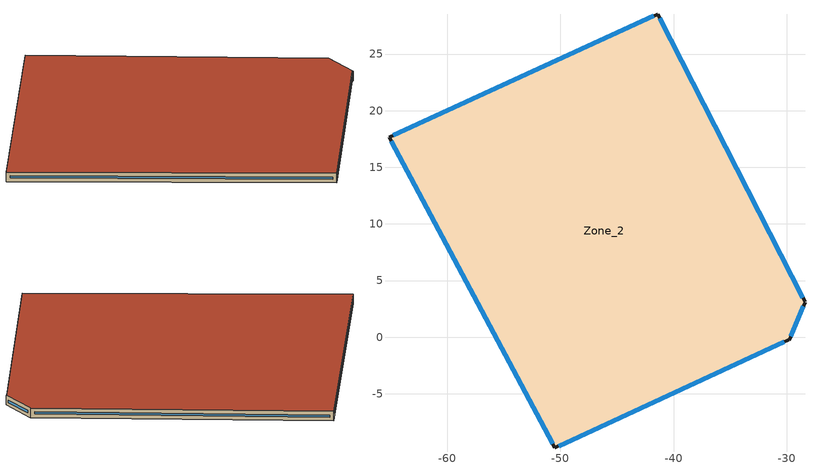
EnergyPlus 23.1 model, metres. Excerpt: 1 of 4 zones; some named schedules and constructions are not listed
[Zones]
Zone_2
 floor outside (90.1-2019 Nonresidential CZ 0 Exterior Floor (Mass)): -28.39,3.14 -28.39,3.09 -29.79,-0.26 -29.84,-0.23 -50.49,-9.79 -65.13,17.65 -41.39,28.54 z6
 wall outside (Slab_Mass): -28.39,3.14 -41.39,28.54 -65.13,17.65 -50.49,-9.79 -29.84,-0.23 / -29.79,-0.26 -28.39,3.09 z6:7
 window (90.1-2019 Nonresidential CZ 0 Glazing (Operable)): -28.57,3.49 -41.2,28.18 / -41.75,28.37 -64.77,17.82 / -64.95,17.3 -50.68,-9.44 / -50.13,-9.62 -30.2,-0.39 z6.4:6.6; -29.65,0.09 -28.54,2.74 z6.37:6.63
 roof outside (300mmInsulation 200mmConcrete): -28.39,3.14 -41.39,28.54 -65.13,17.65 -50.49,-9.79 -29.84,-0.23 -29.79,-0.26 -28.39,3.09 z7
[Schedule:Day:Hourly]
8a73cb96-c104-43c5-a1a2-e458009fcfad: Fraction, 1, 1, 0, 0, 0, 1, 1, 0, 1, 1, 0, 0, 0, 0, 0, 0, 0, 0, 0, 0, 1, 1, 1, 1
d7138475-210f-43af-8dd4-9e04d5911804: Fraction, 1, 1, 1, 1, 1, 1, 1, 0, 1, 1, 0, 0, 0, 0, 0, 0, 1, 0, 0, 0, 0, 0, 1, 1
a01d4db6-b71a-483f-94c1-92db8d6e7e98: Fraction, 1, 1, 1, 1, 1, 1, 1, 1, 1, 0, 1, 0, 0, 0, 1, 1, 1, 1, 1, 1, 1, 1, 0, 0
629c876d-06d8-400a-a76b-1412f198e281: Fraction, 0, 0, 0, 0, 0, 0, 0, 0, 0, 1, 0, 1, 1, 0, 1, 1, 1, 1, 1, 0, 1, 1, 1, 0
1dd403a0-c87f-40d1-9699-d0abc5160e1a: Fraction, 0, 0, 0, 0, 0, 0, 0, 0, 1, 1, 1, 0, 0, 0, 1, 1, 0, 0, 1, 1, 1, 1, 1, 0
5b83ad7e-5ec0-4fe7-b3c6-10f38a35e73b: Fraction, 1, 1, 1, 1, 1, 1, 1, 1, 1, 1, 0, 1, 0, 0, 0, 1, 1, 1, 1, 1, 1, 1, 1, 1
effe21c2-5355-4447-b377-6e78b0e2f77e: Fraction, 1, 0, 0, 0, 0, 0, 0, 0, 0, 1, 0, 0, 0, 0, 0, 1, 1, 1, 1, 0, 1, 0, 0, 0
b22ca4f4-a1a4-4950-9b5b-b6a035f07967: Fraction, 1, 1, 1, 1, 0, 0, 0, 0, 0, 0, 0, 1, 1, 1, 1, 1, 1, 1, 0, 1, 1, 1, 1, 1
3858d9a0-03f6-436f-b5cb-b98d9a51f2e8: Fraction, 1, 0, 1, 1, 0, 1, 1, 0, 1, 1, 0, 0, 0, 1, 1, 0, 1, 1, 1, 1, 1, 1, 1, 1
e1056f30-91aa-4e3c-99cc-b785006790fe: Fraction, 1, 1, 1, 1, 0, 0, 0, 0, 1, 1, 0, 0, 1, 1, 1, 1, 1, 1, 1, 1, 1, 1, 1, 1
2ad2ed42-4807-4a7f-a352-f1ba84c4a3b5: Fraction, 1, 1, 1, 1, 1, 0, 1, 1, 1, 0, 1, 0, 0, 0, 0, 0, 1, 1, 1, 1, 1, 1, 1, 0
69ce7ae0-5c02-4db5-ae4e-34bc09dbb1e3: Fraction, 0, 0, 0, 0, 0, 0, 0, 0, 1, 0, 0, 0, 0, 0, 0, 0, 1, 1, 1, 1, 1, 1, 1, 1
d09c0587-0c88-4fad-92d5-e3793a5fb68e: Fraction, 1, 1, 1, 1, 1, 1, 1, 1, 1, 0, 0, 0, 0, 0, 0, 1, 1, 1, 1, 1, 1, 1, 1, 1
29a753cc-b61b-470b-9186-7965575bdb27: Fraction, 1, 0, 1, 1, 0, 0, 0, 0, 1, 0, 0, 0, 0, 0, 0, 0, 0, 0, 1, 1, 1, 1, 1, 1
038d6500-814f-4635-8bc6-1469068f7702: Fraction, 1, 1, 0, 0, 0, 0, 0, 0, 1, 1, 1, 1, 1, 0, 1, 0, 0, 1, 1, 1, 1, 1, 1, 1
cc1ae8a5-1ff4-4a38-abc6-ee021185acd6: Fraction, 1, 1, 0, 0, 0, 0, 0, 0, 0, 0, 1, 1, 1, 1, 1, 1, 1, 1, 1, 1, 0, 1, 1, 1
f154c38b-6c91-44e8-87ba-1c3490155caf: Fraction, 0, 0, 0, 0, 0, 1, 1, 1, 1, 1, 1, 0, 0, 0, 0, 0, 0, 1, 1, 1, 1, 1, 1, 1
b0ec72b7-ddc8-449d-9605-8c4b2d0ed389: Fraction, 1, 0, 0, 0, 0, 0, 0, 1, 1, 1, 1, 1, 1, 1, 1, 1, 0, 0, 0, 0, 0, 0, 0, 0
e1c16c06-ea70-4453-9cb8-f7e240ad073a: Fraction, 1, 0, 1, 1, 0, 1, 1, 1, 1, 1, 1, 1, 0, 1, 1, 1, 1, 1, 1, 1, 1, 1, 1, 1
1157d62d-ef46-4c61-a5f5-c036fbc25783: Fraction, 1, 0, 0, 0, 0, 0, 0, 0, 0, 0, 1, 1, 1, 1, 1, 0, 0, 1, 1, 1, 1, 1, 1, 1
4c2f00eb-7bb0-4033-8761-945ab04797dd: Fraction, 0, 0, 0, 1, 0, 0, 0, 0, 1, 1, 0, 0, 0, 0, 0, 0, 0, 0, 1, 1, 1, 1, 1, 1
b892c0e5-4bca-4b11-b21e-aa417bb72506: Fraction, 1, 0, 1, 1, 1, 1, 1, 1, 1, 1, 0, 1, 1, 1, 0, 0, 0, 0, 0, 1, 1, 1, 1, 0
456fe283-0124-4ef2-afb8-3d0c076f78c5: Fraction, 0, 0, 0, 0, 0, 1, 0, 0, 0, 1, 1, 1, 1, 0, 0, 1, 1, 1, 1, 1, 1, 1, 1, 0
d4788c59-ea42-4810-ae83-f7cd95bd6536: Fraction, 0, 0, 0, 0, 0, 0, 1, 1, 1, 1, 1, 0, 0, 0, 0, 0, 0, 1, 1, 1, 1, 1, 1, 1
ad524eb8-b518-4079-be9b-2e99b6f66a6c: Fraction, 1, 0, 0, 0, 0, 0, 0, 1, 1, 1, 1, 0, 0, 0, 0, 1, 1, 1, 1, 1, 1, 1, 1, 1
131ee72d-a4d2-47ee-a3ec-977afa6b61ca: Fraction, 1, 1, 0, 0, 0, 0, 0, 1, 1, 1, 0, 0, 0, 0, 1, 1, 1, 1, 1, 1, 1, 1, 1, 1
db5b8011-60be-41df-bf31-af554de41b79: Fraction, 0, 0, 0, 0, 0, 0, 0, 1, 1, 0, 0, 0, 1, 1, 1, 1, 1, 1, 1, 1, 1, 1, 1, 1
914fd51d-d336-4507-bfc4-05a1d510f904: Fraction, 0, 0, 0, 0, 0, 0, 0, 0, 1, 0, 0, 1, 1, 1, 0, 0, 1, 1, 1, 1, 1, 1, 1, 1
20694168-c848-46bc-b18f-d99b0245292c: Fraction, 1, 1, 1, 0, 0, 0, 1, 1, 1, 0, 0, 0, 0, 0, 0, 0, 0, 0, 1, 1, 1, 1, 1, 1
3164a7d1-9dee-45ae-9c62-fa1aa872e76b: Fraction, 1, 1, 1, 1, 1, 1, 1, 0, 0, 0, 0, 1, 1, 1, 1, 1, 1, 1, 1, 1, 1, 1, 1, 0
11d36164-32f3-468c-a03a-b066bcd55c93: Fraction, 0, 0, 0, 0, 0, 0, 0, 0, 1, 1, 1, 0, 0, 0, 0, 1, 1, 1, 0, 0, 0, 0, 0, 0
781ca952-8fc4-4fe7-a676-224ee330a76f: Fraction, 0, 0, 0, 0, 0, 0, 0, 0, 0, 0, 0, 0, 0, 0, 0, 1, 1, 1, 1, 0, 0, 0, 1, 0
29cee232-77b9-45a6-a797-4d83b3241d0b: Fraction, 0, 0, 0, 0, 0, 0, 0, 0, 1, 1, 0, 0, 1, 0, 1, 1, 1, 1, 1, 1, 1, 1, 1, 0
f65736d9-18a9-44aa-ae09-a6bd0f50e2f1: Fraction, 0, 0, 0, 0, 0, 0, 0, 1, 1, 1, 0, 1, 1, 1, 1, 1, 1, 1, 1, 0, 0, 0, 0, 0
4a0d59f7-54dc-4879-b8ca-4aa9a232d943: Fraction, 0, 0, 0, 0, 0, 1, 1, 1, 1, 1, 0, 0, 0, 0, 0, 0, 0, 1, 1, 1, 1, 1, 1, 1
ff21f3e1-ad11-422e-beb7-62635bf72878: Fraction, 0, 0, 0, 0, 0, 0, 0, 0, 0, 0, 1, 1, 1, 1, 1, 1, 0, 1, 1, 1, 1, 1, 1, 1
7e6da416-2f68-4eb6-82ef-a13fb2ace2be: Fraction, 0, 0, 0, 0, 0, 0, 0, 0, 0, 0, 0, 0, 1, 1, 1, 1, 1, 1, 1, 1, 1, 0, 0, 0
5e8d9300-8c1f-467f-8213-bfedb9906c80: Fraction, 0, 0, 0, 0, 0, 0, 0, 1, 1, 1, 0, 0, 0, 0, 0, 0, 0, 1, 1, 1, 1, 0, 0, 0
b8832e98-2c86-4b7b-ac49-73ee50bb343e: Fraction, 0, 0, 0, 0, 0, 0, 0, 0, 1, 1, 0, 0, 0, 0, 1, 0, 0, 0, 0, 0, 0, 0, 0, 0
8bb6e9c3-785a-460b-8b01-101cf8141918: Fraction, 0, 0, 0, 0, 0, 0, 0, 0, 0, 1, 1, 1, 1, 0, 1, 1, 1, 1, 1, 1, 1, 1, 1, 1
4989128a-5a95-4f3d-a8d9-81180fc80b0b: Fraction, 0, 0, 0, 0, 0, 0, 0, 0, 1, 0, 0, 0, 0, 0, 0, 0, 0, 1, 0, 0, 0, 0, 0, 0
ac75ad33-19a6-4c00-99c9-cbcb666fd0ad: Fraction, 0, 0, 0, 0, 0, 0, 0, 0, 1, 1, 0, 0, 0, 0, 0, 0, 1, 1, 1, 1, 1, 1, 0, 0
d654c112-5fc0-4bc3-aced-636c573ddf53: Fraction, 0, 0, 0, 0, 0, 0, 0, 1, 1, 1, 0, 0, 0, 1, 1, 1, 1, 0, 0, 0, 0, 0, 0, 0
864d49f8-482e-4575-b97c-55412d0c8e2c: Fraction, 0, 0, 0, 0, 0, 0, 0, 0, 1, 1, 0, 0, 0, 0, 0, 0, 0, 1, 1, 1, 1, 1, 1, 0
75f33594-1c0d-4d40-8c17-9ce73df7111a: Fraction, 0, 0, 0, 0, 1, 0, 0, 1, 1, 1, 1, 0, 0, 0, 0, 0, 1, 1, 1, 1, 1, 1, 1, 1
50d419e9-199e-4588-b068-29dd72fa84aa: Fraction, 1, 1, 1, 1, 1, 0, 0, 0, 1, 1, 1, 1, 1, 0, 1, 1, 1, 1, 1, 1, 1, 1, 1, 1
3841d354-a250-4341-8a61-66ce2b5e801f: Fraction, 0, 0, 0, 0, 0, 0, 0, 0, 1, 1, 0, 0, 0, 0, 1, 1, 1, 1, 1, 1, 1, 1, 1, 1
4819ebdb-2aae-4ebc-ab81-8325c3a02aff: Fraction, 1, 1, 1, 1, 1, 1, 1, 0, 1, 1, 1, 1, 1, 0, 1, 1, 1, 1, 1, 1, 1, 1, 0, 0
7a0f5c0e-cf29-45fd-8671-84f70cd9c99f: Fraction, 0, 0, 0, 0, 0, 0, 0, 0, 1, 1, 1, 0, 1, 1, 1, 1, 1, 1, 1, 1, 1, 0, 0, 0
3ac146cd-6d2f-4339-9cac-8a1738f2daa6: Fraction, 0, 0, 0, 0, 0, 0, 0, 0, 1, 1, 1, 1, 0, 0, 0, 1, 1, 1, 1, 1, 1, 1, 0, 0
fba7f11a-42ea-420a-8e72-72b84d076d15: Fraction, 0, 0, 0, 0, 0, 0, 0, 0, 0, 1, 1, 1, 0, 0, 1, 1, 1, 1, 1, 0, 0, 0, 0, 0
a5b145b6-5151-4797-b08c-77e1e3d05dc0: Fraction, 0, 0, 0, 0, 0, 0, 0, 0, 1, 0, 1, 1, 0, 0, 0, 0, 0, 0, 0, 0, 0, 0, 0, 0
40b0c66f-7964-4f91-a29b-4369ed8e2800: Fraction, 0, 0, 0, 0, 0, 0, 0, 0, 1, 1, 0, 1, 1, 1, 1, 1, 1, 1, 0, 0, 0, 0, 0, 0
e2073d27-2460-499c-8f0f-9ffd42d3906f: Fraction, 0, 0, 0, 0, 0, 0, 0, 0, 0, 1, 1, 1, 1, 0, 1, 1, 1, 1, 0, 0, 0, 0, 0, 0
873f2d51-0b14-4b62-9e70-0e6ee2d424db: Fraction, 0, 0, 0, 0, 0, 0, 0, 0, 0, 1, 1, 1, 0, 1, 1, 1, 1, 1, 1, 1, 1, 1, 1, 0
e6807f9e-3107-489d-b2d9-ecfef6bb4bd5: Fraction, 0, 0, 0, 0, 0, 0, 0, 0, 0, 1, 1, 1, 0, 0, 0, 0, 1, 0, 0, 0, 0, 0, 0, 0
fdcce3a1-b9d1-4c8e-b957-c25b89e9f3aa: Fraction, 0, 0, 0, 0, 0, 0, 0, 0, 1, 1, 0, 0, 1, 1, 1, 1, 0, 0, 0, 0, 0, 0, 0, 0
714666c1-f84e-413c-bea4-53c6f4f94ed8: Fraction, 0, 0, 0, 0, 0, 0, 0, 0, 1, 1, 1, 1, 0, 0, 0, 0, 0, 0, 0, 0, 0, 0, 0, 0
8ccc19d3-859d-4cd2-9a75-10658b156856: Fraction, 0, 0, 0, 0, 0, 0, 0, 0, 1, 1, 1, 1, 1, 1, 1, 0, 0, 0, 0, 0, 0, 0, 0, 0
ea84c7e8-31e4-48e3-8951-1e0997181849: Fraction, 0, 0, 0, 0, 0, 0, 0, 0, 0, 0, 0, 0, 0, 0, 0, 1, 1, 1, 0, 0, 0, 0, 0, 0
7bd97160-4387-4d6c-8d07-83ba8b49d7f2: Fraction, 0, 0, 0, 0, 0, 0, 0, 0, 1, 0, 0, 0, 0, 0, 0, 0, 0, 0, 0, 0, 0, 0, 0, 0
928d66dd-2f90-40a2-858f-64c55f91a028: Fraction, 0, 0, 0, 0, 0, 0, 0, 0, 0, 1, 1, 1, 1, 1, 1, 1, 0, 0, 1, 1, 1, 1, 0, 0
d92598d0-d258-4227-9cf8-cc092b1ef21e: Fraction, 0, 0, 0, 0, 0, 0, 0, 1, 1, 1, 0, 0, 0, 0, 0, 0, 0, 1, 1, 1, 1, 1, 1, 1
6420ae8b-67dd-40e7-92c2-bc2b356ef0d9: Fraction, 1, 0, 0, 0, 0, 0, 0, 0, 1, 1, 0, 1, 0, 0, 0, 1, 1, 1, 1, 1, 1, 1, 1, 0
4aa5f7c9-0a03-4be0-af43-87901858be94: Fraction, 0, 0, 0, 0, 0, 0, 0, 0, 1, 1, 1, 0, 0, 0, 1, 1, 1, 0, 0, 0, 0, 0, 0, 0
1cde99be-ce0b-4ef2-b2b0-692f3dd98041: Fraction, 0, 0, 0, 0, 0, 0, 0, 0, 1, 1, 0, 0, 0, 0, 0, 0, 0, 0, 1, 1, 1, 1, 0, 0
b84f5d9f-f064-445a-9e92-4a558ce118ac: Fraction, 0, 0, 0, 0, 0, 0, 0, 0, 1, 1, 0, 1, 1, 1, 0, 0, 0, 0, 0, 0, 0, 0, 0, 0
bc5f864e-4217-4bd8-a312-e2022c529d52: Fraction, 0, 0, 0, 0, 0, 0, 0, 0, 1, 1, 1, 0, 0, 1, 1, 1, 1, 1, 1, 1, 0, 0, 0, 0
f6c0e0a4-1e47-4fe7-aa0e-32a8bd2f4658: Fraction, 0, 0, 0, 0, 0, 0, 0, 0, 1, 1, 0, 0, 0, 0, 1, 1, 0, 1, 1, 1, 1, 0, 0, 0
97cf4945-1571-4503-a657-ee18a2ee3ac8: Fraction, 0, 0, 0, 0, 0, 0, 0, 0, 0, 1, 0, 0, 0, 0, 0, 0, 0, 1, 1, 1, 1, 1, 0, 0
d55e50e7-8eb9-41be-8621-9fa06e48a962: Fraction, 0, 0, 0, 0, 0, 0, 0, 0, 1, 1, 0, 0, 0, 1, 0, 0, 1, 1, 0, 0, 0, 0, 0, 0
6b961552-406d-43b1-9a5d-da647dd9c0de: Fraction, 0, 0, 0, 0, 0, 0, 0, 0, 0, 1, 1, 1, 1, 0, 1, 1, 1, 1, 1, 1, 1, 0, 0, 0
4ebca92e-9dce-4ca5-9792-4afb81114951: Fraction, 0, 0, 0, 0, 0, 0, 0, 0, 1, 1, 1, 0, 0, 0, 0, 1, 1, 1, 1, 1, 1, 1, 1, 1
3ce68b3a-7093-4530-870d-323cbdaa17a6: Fraction, 1, 0, 0, 0, 0, 0, 0, 1, 1, 1, 0, 0, 0, 0, 1, 1, 1, 1, 1, 1, 0, 0, 0, 1
61915d63-1ef5-4e48-8f8d-8cccd37621b9: Fraction, 1, 1, 1, 1, 1, 1, 1, 1, 1, 1, 1, 0, 0, 1, 1, 0, 1, 1, 1, 1, 1, 1, 1, 1
2ffda844-1f0f-4c20-ad69-54e02729967d: Fraction, 1, 1, 1, 1, 1, 1, 1, 1, 1, 1, 1, 0, 0, 0, 0, 1, 1, 1, 1, 1, 1, 1, 1, 1
f11c9ccd-bca3-4491-8976-f949b481069d: Fraction, 1, 1, 1, 1, 1, 1, 1, 1, 1, 1, 1, 0, 1, 1, 1, 1, 1, 1, 1, 1, 1, 1, 1, 1
253bac40-9bc7-42b1-a152-c9822ff80c7e: Fraction, 1, 1, 1, 1, 0, 1, 1, 1, 1, 1, 1, 0, 0, 0, 1, 1, 1, 1, 1, 1, 1, 1, 1, 1
4a3e8956-89d9-4a52-ac85-13b84352112b: Fraction, 1, 1, 1, 1, 0, 1, 1, 1, 1, 1, 1, 0, 0, 0, 1, 0, 0, 0, 1, 1, 0, 0, 0, 0
b3074e9a-923f-4ddd-8ef6-66ffbc02cce0: Fraction, 0, 0, 0, 1, 0, 0, 0, 0, 1, 0, 0, 0, 0, 0, 0, 0, 0, 0, 0, 0, 0, 0, 0, 0
1936191a-57ff-40cf-b891-ad066edc8a2b: Fraction, 0, 0, 0, 0, 0, 0, 0, 0, 0, 1, 1, 1, 0, 0, 1, 1, 0, 0, 0, 0, 0, 0, 0, 0
c077c144-7486-4cd4-af60-22e2215d7657: Fraction, 0, 0, 0, 0, 0, 0, 0, 0, 0, 1, 1, 0, 0, 1, 0, 1, 0, 0, 1, 0, 1, 1, 0, 1
7ae4a458-3077-405b-9ebe-07b87cee4914: Fraction, 1, 0, 0, 0, 0, 0, 0, 0, 0, 0, 0, 0, 0, 1, 1, 1, 1, 1, 1, 1, 0, 0, 0, 0
e653c413-f38d-48e0-9ede-2d4cbaed1d01: Fraction, 0, 0, 0, 0, 0, 0, 0, 0, 0, 0, 0, 0, 1, 1, 1, 1, 1, 1, 1, 0, 0, 0, 0, 0
f5945ef8-1bb7-44bd-9b80-3400c0f5772e: Fraction, 0, 0, 0, 0, 0, 0, 0, 0, 0, 0, 0, 0, 0, 0, 1, 0, 0, 0, 1, 0, 0, 0, 0, 0
54a298d6-b663-4115-a635-44fbd73c64c9: Fraction, 0, 0, 0, 0, 0, 0, 0, 0, 0, 1, 1, 1, 1, 1, 1, 1, 1, 1, 1, 1, 0, 0, 0, 0
af40b325-222e-492b-8c34-7a1b5756d4da: Fraction, 0, 0, 0, 0, 0, 0, 0, 0, 1, 1, 1, 1, 0, 0, 0, 0, 1, 1, 1, 1, 1, 1, 0, 1
8cc18098-1f87-4791-838a-da766c44f6da: Fraction, 0, 0, 0, 0, 0, 0, 0, 0, 0, 0, 1, 0, 0, 0, 0, 1, 1, 1, 1, 1, 0, 0, 0, 1
2865fcdd-06aa-4857-81ee-130b76afbc98: Fraction, 0, 0, 0, 0, 0, 0, 0, 0, 0, 1, 1, 1, 1, 0, 0, 0, 0, 0, 0, 0, 0, 0, 0, 0
fa7d08ef-04ee-4192-b345-ed3952e83174: Fraction, 0, 0, 0, 0, 0, 0, 0, 0, 0, 0, 1, 1, 1, 1, 1, 1, 1, 0, 1, 0, 0, 0, 0, 0
bc1168e9-b53d-4244-89e0-da59fb5ef5d1: Fraction, 0, 0, 0, 0, 0, 0, 0, 0, 1, 1, 1, 1, 0, 1, 0, 1, 0, 0, 0, 0, 1, 0, 0, 0
eed4058b-e67b-457a-854a-bd524a8788a6: Fraction, 0, 0, 0, 0, 0, 0, 0, 0, 1, 1, 1, 1, 0, 1, 1, 1, 1, 1, 1, 1, 1, 0, 0, 0
8c02d131-b84c-43f2-81fe-49587ef0e36d: Fraction, 0, 0, 0, 0, 0, 0, 0, 0, 1, 1, 1, 0, 1, 0, 0, 1, 1, 1, 1, 1, 1, 1, 1, 0
936f9f77-77d7-408c-9211-d0ef57088824: Fraction, 0, 0, 1, 1, 0, 0, 1, 0, 1, 1, 1, 1, 0, 1, 1, 1, 1, 1, 1, 1, 1, 1, 1, 1
a05378af-33c4-486b-b78f-6484e672da14: Fraction, 1, 1, 0, 1, 1, 1, 0, 1, 1, 1, 1, 1, 1, 0, 0, 1, 1, 1, 1, 1, 1, 1, 1, 1
ab7c4253-83bd-4225-b18c-3528a86c6572: Fraction, 1, 1, 1, 1, 1, 1, 1, 1, 1, 1, 1, 0, 0, 0, 0, 0, 1, 1, 1, 1, 1, 1, 0, 1
d9a0dce3-9f35-40ed-85e6-6daf6550628f: Fraction, 0, 0, 1, 1, 0, 1, 1, 0, 1, 1, 1, 0, 0, 0, 0, 1, 1, 1, 1, 1, 1, 1, 1, 1
6c565c6d-fe7c-43e2-936a-24a21869505e: Fraction, 1, 0, 1, 0, 0, 0, 0, 0, 1, 1, 1, 0, 0, 0, 0, 0, 1, 1, 1, 1, 1, 1, 1, 1
bc12d5bc-9d96-40f5-bc06-9cb83659654c: Fraction, 1, 0, 0, 0, 0, 0, 0, 0, 1, 1, 1, 1, 0, 0, 0, 0, 1, 1, 1, 1, 1, 1, 1, 1
446b5c32-f3de-434d-ba93-83a706df43da: Fraction, 1, 1, 1, 0, 0, 1, 1, 0, 1, 1, 1, 0, 0, 0, 0, 0, 1, 1, 1, 1, 1, 1, 1, 1
51c9140a-e74a-459f-adec-9300fa005f54: Fraction, 1, 0, 0, 0, 0, 1, 1, 0, 1, 1, 1, 1, 1, 1, 1, 1, 1, 1, 1, 1, 1, 1, 0, 0
[Schedule:Year]
CoolAvail_Zone_0: Fraction, CoolAvail_Zone_0_0, 1, 1, 1, 7, CoolAvail_Zone_0_1, 1, 8, 1, 14, CoolAvail_Zone_0_2, 1, 15, 1, 21, CoolAvail_Zone_0_3, 1, 22, 1, 28, CoolAvail_Zone_0_4, 1, 29, 2, 4, CoolAvail_Zone_0_5, 2, 5, 2, 11, CoolAvail_Zone_0_6, 2, 12, 2, 18, CoolAvail_Zone_0_7, 2, 19, 2, 25, CoolAvail_Zone_0_8, 2, 26, 3, 4, CoolAvail_Zone_0_9, 3, 5, 3, 11, CoolAvail_Zone_0_10, 3, 12, 3, 18, CoolAvail_Zone_0_11, 3, 19, 3, 25, CoolAvail_Zone_0_12, 3, 26, 4, 1, CoolAvail_Zone_0_13, 4, 2, 4, 8, CoolAvail_Zone_0_14, 4, 9, 4, 15, CoolAvail_Zone_0_15, 4, 16, 4, 22, CoolAvail_Zone_0_16, 4, 23, 4, 29, CoolAvail_Zone_0_17, 4, 30, 5, 6, CoolAvail_Zone_0_18, 5, 7, 5, 13, CoolAvail_Zone_0_19, 5, 14, 5, 20, CoolAvail_Zone_0_20, 5, 21, 5, 27, CoolAvail_Zone_0_21, 5, 28, 6, 3, CoolAvail_Zone_0_22, 6, 4, 6, 10, CoolAvail_Zone_0_23, 6, 11, 6, 17, CoolAvail_Zone_0_24, 6, 18, 6, 24, CoolAvail_Zone_0_25, 6, 25, 7, 1, CoolAvail_Zone_0_26, 7, 2, 7, 8, CoolAvail_Zone_0_27, 7, 9, 7, 15, CoolAvail_Zone_0_28, 7, 16, 7, 22, CoolAvail_Zone_0_29, 7, 23, 7, 29, CoolAvail_Zone_0_30, 7, 30, 8, 5, CoolAvail_Zone_0_31, 8, 6, 8, 12, CoolAvail_Zone_0_32, 8, 13, 8, 19, CoolAvail_Zone_0_33, 8, 20, 8, 26, CoolAvail_Zone_0_34, 8, 27, 9, 2, CoolAvail_Zone_0_35, 9, 3, 9, 9, CoolAvail_Zone_0_36, 9, 10, 9, 16, CoolAvail_Zone_0_37, 9, 17, 9, 23, CoolAvail_Zone_0_38, 9, 24, 9, 30, CoolAvail_Zone_0_39, 10, 1, 10, 7, CoolAvail_Zone_0_40, 10, 8, 10, 14, CoolAvail_Zone_0_41, 10, 15, 10, 21, CoolAvail_Zone_0_42, 10, 22, 10, 28, CoolAvail_Zone_0_43, 10, 29, 11, 4, CoolAvail_Zone_0_44, 11, 5, 11, 11, CoolAvail_Zone_0_45, 11, 12, 11, 18, CoolAvail_Zone_0_46, 11, 19, 11, 25, CoolAvail_Zone_0_47, 11, 26, 12, 2, CoolAvail_Zone_0_48, 12, 3, 12, 9, CoolAvail_Zone_0_49, 12, 10, 12, 16, CoolAvail_Zone_0_50, 12, 17, 12, 23, CoolAvail_Zone_0_51, 12, 24, 12, 30, CoolAvail_Zone_0_52, 12, 31, 12, 31
CoolAvail_Zone_1: Fraction, CoolAvail_Zone_1_0, 1, 1, 1, 7, CoolAvail_Zone_1_1, 1, 8, 1, 14, CoolAvail_Zone_1_2, 1, 15, 1, 21, CoolAvail_Zone_1_3, 1, 22, 1, 28, CoolAvail_Zone_1_4, 1, 29, 2, 4, CoolAvail_Zone_1_5, 2, 5, 2, 11, CoolAvail_Zone_1_6, 2, 12, 2, 18, CoolAvail_Zone_1_7, 2, 19, 2, 25, CoolAvail_Zone_1_8, 2, 26, 3, 4, CoolAvail_Zone_1_9, 3, 5, 3, 11, CoolAvail_Zone_1_10, 3, 12, 3, 18, CoolAvail_Zone_1_11, 3, 19, 3, 25, CoolAvail_Zone_1_12, 3, 26, 4, 1, CoolAvail_Zone_1_13, 4, 2, 4, 8, CoolAvail_Zone_1_14, 4, 9, 4, 15, CoolAvail_Zone_1_15, 4, 16, 4, 22, CoolAvail_Zone_1_16, 4, 23, 4, 29, CoolAvail_Zone_1_17, 4, 30, 5, 6, CoolAvail_Zone_1_18, 5, 7, 5, 13, CoolAvail_Zone_1_19, 5, 14, 5, 20, CoolAvail_Zone_1_20, 5, 21, 5, 27, CoolAvail_Zone_1_21, 5, 28, 6, 3, CoolAvail_Zone_1_22, 6, 4, 6, 10, CoolAvail_Zone_1_23, 6, 11, 6, 17, CoolAvail_Zone_1_24, 6, 18, 6, 24, CoolAvail_Zone_1_25, 6, 25, 7, 1, CoolAvail_Zone_1_26, 7, 2, 7, 8, CoolAvail_Zone_1_27, 7, 9, 7, 15, CoolAvail_Zone_1_28, 7, 16, 7, 22, CoolAvail_Zone_1_29, 7, 23, 7, 29, CoolAvail_Zone_1_30, 7, 30, 8, 5, CoolAvail_Zone_1_31, 8, 6, 8, 12, CoolAvail_Zone_1_32, 8, 13, 8, 19, CoolAvail_Zone_1_33, 8, 20, 8, 26, CoolAvail_Zone_1_34, 8, 27, 9, 2, CoolAvail_Zone_1_35, 9, 3, 9, 9, CoolAvail_Zone_1_36, 9, 10, 9, 16, CoolAvail_Zone_1_37, 9, 17, 9, 23, CoolAvail_Zone_1_38, 9, 24, 9, 30, CoolAvail_Zone_1_39, 10, 1, 10, 7, CoolAvail_Zone_1_40, 10, 8, 10, 14, CoolAvail_Zone_1_41, 10, 15, 10, 21, CoolAvail_Zone_1_42, 10, 22, 10, 28, CoolAvail_Zone_1_43, 10, 29, 11, 4, CoolAvail_Zone_1_44, 11, 5, 11, 11, CoolAvail_Zone_1_45, 11, 12, 11, 18, CoolAvail_Zone_1_46, 11, 19, 11, 25, CoolAvail_Zone_1_47, 11, 26, 12, 2, CoolAvail_Zone_1_48, 12, 3, 12, 9, CoolAvail_Zone_1_49, 12, 10, 12, 16, CoolAvail_Zone_1_50, 12, 17, 12, 23, CoolAvail_Zone_1_51, 12, 24, 12, 30, CoolAvail_Zone_1_52, 12, 31, 12, 31
CoolAvail_Zone_2: Fraction, CoolAvail_Zone_2_0, 1, 1, 1, 7, CoolAvail_Zone_2_1, 1, 8, 1, 14, CoolAvail_Zone_2_2, 1, 15, 1, 21, CoolAvail_Zone_2_3, 1, 22, 1, 28, CoolAvail_Zone_2_4, 1, 29, 2, 4, CoolAvail_Zone_2_5, 2, 5, 2, 11, CoolAvail_Zone_2_6, 2, 12, 2, 18, CoolAvail_Zone_2_7, 2, 19, 2, 25, CoolAvail_Zone_2_8, 2, 26, 3, 4, CoolAvail_Zone_2_9, 3, 5, 3, 11, CoolAvail_Zone_2_10, 3, 12, 3, 18, CoolAvail_Zone_2_11, 3, 19, 3, 25, CoolAvail_Zone_2_12, 3, 26, 4, 1, CoolAvail_Zone_2_13, 4, 2, 4, 8, CoolAvail_Zone_2_14, 4, 9, 4, 15, CoolAvail_Zone_2_15, 4, 16, 4, 22, CoolAvail_Zone_2_16, 4, 23, 4, 29, CoolAvail_Zone_2_17, 4, 30, 5, 6, CoolAvail_Zone_2_18, 5, 7, 5, 13, CoolAvail_Zone_2_19, 5, 14, 5, 20, CoolAvail_Zone_2_20, 5, 21, 5, 27, CoolAvail_Zone_2_21, 5, 28, 6, 3, CoolAvail_Zone_2_22, 6, 4, 6, 10, CoolAvail_Zone_2_23, 6, 11, 6, 17, CoolAvail_Zone_2_24, 6, 18, 6, 24, CoolAvail_Zone_2_25, 6, 25, 7, 1, CoolAvail_Zone_2_26, 7, 2, 7, 8, CoolAvail_Zone_2_27, 7, 9, 7, 15, CoolAvail_Zone_2_28, 7, 16, 7, 22, CoolAvail_Zone_2_29, 7, 23, 7, 29, CoolAvail_Zone_2_30, 7, 30, 8, 5, CoolAvail_Zone_2_31, 8, 6, 8, 12, CoolAvail_Zone_2_32, 8, 13, 8, 19, CoolAvail_Zone_2_33, 8, 20, 8, 26, CoolAvail_Zone_2_34, 8, 27, 9, 2, CoolAvail_Zone_2_35, 9, 3, 9, 9, CoolAvail_Zone_2_36, 9, 10, 9, 16, CoolAvail_Zone_2_37, 9, 17, 9, 23, CoolAvail_Zone_2_38, 9, 24, 9, 30, CoolAvail_Zone_2_39, 10, 1, 10, 7, CoolAvail_Zone_2_40, 10, 8, 10, 14, CoolAvail_Zone_2_41, 10, 15, 10, 21, CoolAvail_Zone_2_42, 10, 22, 10, 28, CoolAvail_Zone_2_43, 10, 29, 11, 4, CoolAvail_Zone_2_44, 11, 5, 11, 11, CoolAvail_Zone_2_45, 11, 12, 11, 18, CoolAvail_Zone_2_46, 11, 19, 11, 25, CoolAvail_Zone_2_47, 11, 26, 12, 2, CoolAvail_Zone_2_48, 12, 3, 12, 9, CoolAvail_Zone_2_49, 12, 10, 12, 16, CoolAvail_Zone_2_50, 12, 17, 12, 23, CoolAvail_Zone_2_51, 12, 24, 12, 30, CoolAvail_Zone_2_52, 12, 31, 12, 31
CoolAvail_Zone_3: Fraction, CoolAvail_Zone_3_0, 1, 1, 1, 7, CoolAvail_Zone_3_1, 1, 8, 1, 14, CoolAvail_Zone_3_2, 1, 15, 1, 21, CoolAvail_Zone_3_3, 1, 22, 1, 28, CoolAvail_Zone_3_4, 1, 29, 2, 4, CoolAvail_Zone_3_5, 2, 5, 2, 11, CoolAvail_Zone_3_6, 2, 12, 2, 18, CoolAvail_Zone_3_7, 2, 19, 2, 25, CoolAvail_Zone_3_8, 2, 26, 3, 4, CoolAvail_Zone_3_9, 3, 5, 3, 11, CoolAvail_Zone_3_10, 3, 12, 3, 18, CoolAvail_Zone_3_11, 3, 19, 3, 25, CoolAvail_Zone_3_12, 3, 26, 4, 1, CoolAvail_Zone_3_13, 4, 2, 4, 8, CoolAvail_Zone_3_14, 4, 9, 4, 15, CoolAvail_Zone_3_15, 4, 16, 4, 22, CoolAvail_Zone_3_16, 4, 23, 4, 29, CoolAvail_Zone_3_17, 4, 30, 5, 6, CoolAvail_Zone_3_18, 5, 7, 5, 13, CoolAvail_Zone_3_19, 5, 14, 5, 20, CoolAvail_Zone_3_20, 5, 21, 5, 27, CoolAvail_Zone_3_21, 5, 28, 6, 3, CoolAvail_Zone_3_22, 6, 4, 6, 10, CoolAvail_Zone_3_23, 6, 11, 6, 17, CoolAvail_Zone_3_24, 6, 18, 6, 24, CoolAvail_Zone_3_25, 6, 25, 7, 1, CoolAvail_Zone_3_26, 7, 2, 7, 8, CoolAvail_Zone_3_27, 7, 9, 7, 15, CoolAvail_Zone_3_28, 7, 16, 7, 22, CoolAvail_Zone_3_29, 7, 23, 7, 29, CoolAvail_Zone_3_30, 7, 30, 8, 5, CoolAvail_Zone_3_31, 8, 6, 8, 12, CoolAvail_Zone_3_32, 8, 13, 8, 19, CoolAvail_Zone_3_33, 8, 20, 8, 26, CoolAvail_Zone_3_34, 8, 27, 9, 2, CoolAvail_Zone_3_35, 9, 3, 9, 9, CoolAvail_Zone_3_36, 9, 10, 9, 16, CoolAvail_Zone_3_37, 9, 17, 9, 23, CoolAvail_Zone_3_38, 9, 24, 9, 30, CoolAvail_Zone_3_39, 10, 1, 10, 7, CoolAvail_Zone_3_40, 10, 8, 10, 14, CoolAvail_Zone_3_41, 10, 15, 10, 21, CoolAvail_Zone_3_42, 10, 22, 10, 28, CoolAvail_Zone_3_43, 10, 29, 11, 4, CoolAvail_Zone_3_44, 11, 5, 11, 11, CoolAvail_Zone_3_45, 11, 12, 11, 18, CoolAvail_Zone_3_46, 11, 19, 11, 25, CoolAvail_Zone_3_47, 11, 26, 12, 2, CoolAvail_Zone_3_48, 12, 3, 12, 9, CoolAvail_Zone_3_49, 12, 10, 12, 16, CoolAvail_Zone_3_50, 12, 17, 12, 23, CoolAvail_Zone_3_51, 12, 24, 12, 30, CoolAvail_Zone_3_52, 12, 31, 12, 31
[Schedule:Week:Daily]
CoolAvail_Zone_0_0: e139faef-dd91-4b52-af90-3c09d61c8b9b, 1341e78b-528d-4e30-a45e-b60320c59b85, 0e725015-4a8c-4940-9af5-2fdc0568d28d, 7e975f8a-daf6-4f0a-af98-5931a8a5821a, c5206e29-a59c-4102-b2d1-60042251d72d, e1d9e0e9-2a74-4250-a131-435a76149c2e, e4920be8-fbbb-4524-adf0-fd4a00646c17, e139faef-dd91-4b52-af90-3c09d61c8b9b, e139faef-dd91-4b52-af90-3c09d61c8b9b, e139faef-dd91-4b52-af90-3c09d61c8b9b, e139faef-dd91-4b52-af90-3c09d61c8b9b, e139faef-dd91-4b52-af90-3c09d61c8b9b
CoolAvail_Zone_0_1: e1ffd640-36df-4ba9-bec8-7214d73c8f23, 9b036896-8c2e-4553-bb71-8d52d768c25e, 6855f802-271c-42cf-a429-4003c9f20fe4, 942ea984-4e8d-4173-b445-8a64299242c8, fe1a7216-9ed0-4155-9c83-bd43345863c3, d6fcf2d3-ed8b-4bce-a7fd-cc2f195ddd66, cdf51145-e6c8-40a1-98f4-3fe3bbfc9d5d, e1ffd640-36df-4ba9-bec8-7214d73c8f23, e1ffd640-36df-4ba9-bec8-7214d73c8f23, e1ffd640-36df-4ba9-bec8-7214d73c8f23, e1ffd640-36df-4ba9-bec8-7214d73c8f23, e1ffd640-36df-4ba9-bec8-7214d73c8f23
CoolAvail_Zone_0_2: 6d7bab89-3dd2-4a2a-980c-d5dbf2e5629f, 5ec860b8-102b-4f4d-ad32-cc36e88105d3, fe1a7216-9ed0-4155-9c83-bd43345863c3, 14896a8d-0631-4649-b244-07fce4fed6ab, 1341e78b-528d-4e30-a45e-b60320c59b85, be8dd3b4-f6d2-4991-97a6-fc320cdea01d, e0bfb499-300a-4e5b-9a03-28fb9fc2f6eb, 6d7bab89-3dd2-4a2a-980c-d5dbf2e5629f, 6d7bab89-3dd2-4a2a-980c-d5dbf2e5629f, 6d7bab89-3dd2-4a2a-980c-d5dbf2e5629f, 6d7bab89-3dd2-4a2a-980c-d5dbf2e5629f, 6d7bab89-3dd2-4a2a-980c-d5dbf2e5629f
CoolAvail_Zone_0_3: 507109d8-bdb6-46f6-90d9-1e9e6d4d34af, 405c8683-b90c-4137-b80a-822300f4e663, 5d6ab1d3-a4ab-4612-9b39-9f9fc36dc4c3, 5217f92c-8f1c-4415-8e49-4966e8e7a048, e7c53d2e-b08b-4f3b-875c-374245485bc5, e139faef-dd91-4b52-af90-3c09d61c8b9b, d7088028-ae29-4fae-bb87-3467aee70059, 507109d8-bdb6-46f6-90d9-1e9e6d4d34af, 507109d8-bdb6-46f6-90d9-1e9e6d4d34af, 507109d8-bdb6-46f6-90d9-1e9e6d4d34af, 507109d8-bdb6-46f6-90d9-1e9e6d4d34af, 507109d8-bdb6-46f6-90d9-1e9e6d4d34af
CoolAvail_Zone_0_4: 181cbb93-2ea2-4e56-9a97-daaf5760b69c, 3271d0e9-dabd-4013-96c2-c9a675704d85, 3606d2f2-71d1-41fa-bcf1-61cdd68cea28, 696cd062-a0ca-4681-bc2c-ef2fec24c629, 24161a52-7ef5-423d-bce1-480d60a914e5, a1502337-8fa2-4b67-8083-f5fd90a0fce3, 3271d0e9-dabd-4013-96c2-c9a675704d85, 181cbb93-2ea2-4e56-9a97-daaf5760b69c, 181cbb93-2ea2-4e56-9a97-daaf5760b69c, 181cbb93-2ea2-4e56-9a97-daaf5760b69c, 181cbb93-2ea2-4e56-9a97-daaf5760b69c, 181cbb93-2ea2-4e56-9a97-daaf5760b69c
CoolAvail_Zone_0_5: 0d6fa12f-1980-43c9-82f5-41352b0a078c, d628363f-36f6-4d77-917a-9fbd46961b10, 8f4ce5b9-4189-47bd-8a0d-4fa41aece396, 03527a3e-baeb-407b-81a1-704a11f4b5b4, 491a3cd3-0e73-4b9e-afa2-2a7eb76c1ec6, 54696f42-ad4f-44c4-8b4e-293045699f87, c0a99d02-b1a5-4058-881d-029defe54c2b, 0d6fa12f-1980-43c9-82f5-41352b0a078c, 0d6fa12f-1980-43c9-82f5-41352b0a078c, 0d6fa12f-1980-43c9-82f5-41352b0a078c, 0d6fa12f-1980-43c9-82f5-41352b0a078c, 0d6fa12f-1980-43c9-82f5-41352b0a078c
CoolAvail_Zone_0_6: fdd3c5a3-5bd8-4609-a352-ebd756101354, 56267380-c45b-4560-b612-61c32aaac9d1, 2be57888-a557-436b-a280-11778025c769, e609bc98-d41e-4fce-b2ec-000b11c8b761, de1ed153-2a73-43a9-a834-23e42c55353e, dc9b35e0-72ed-4bff-be4f-fdf3eb4c0364, 9bc6f879-6f12-4e5e-92e3-6dcfde522f6b, fdd3c5a3-5bd8-4609-a352-ebd756101354, fdd3c5a3-5bd8-4609-a352-ebd756101354, fdd3c5a3-5bd8-4609-a352-ebd756101354, fdd3c5a3-5bd8-4609-a352-ebd756101354, fdd3c5a3-5bd8-4609-a352-ebd756101354
CoolAvail_Zone_0_7: e6c9869e-4ab9-41d2-8e5a-57159cd9a203, 71474f7a-adb3-4dfd-8f42-d197250ad15c, 1c7c54f3-0d90-44bc-906d-11d4ee0d6474, 29c26bbb-7755-4cf5-bf90-fc0a07fa62d0, 74d162ef-5ceb-4c9e-9eb7-6e335852fa48, f31dae9f-5dac-4a82-8d32-c1a56939cc80, afd4c80d-40c9-442a-b17e-7e9a689c2937, e6c9869e-4ab9-41d2-8e5a-57159cd9a203, e6c9869e-4ab9-41d2-8e5a-57159cd9a203, e6c9869e-4ab9-41d2-8e5a-57159cd9a203, e6c9869e-4ab9-41d2-8e5a-57159cd9a203, e6c9869e-4ab9-41d2-8e5a-57159cd9a203
CoolAvail_Zone_0_8: 09b1d2fd-b6e9-43a1-b389-5d0fcee3027c, 609e9ba4-9cb2-4779-9d6f-537cc656cf92, be764fb5-36c2-4ab1-bb9c-c30a7a049211, 9940e2f4-c4d1-421e-8dc8-05e57e813271, 73abb4e4-82cb-4ac7-bc8a-93b2b930931e, 2475d330-fde3-4f4c-b7da-b0b89983439e, 88bc864f-68e4-4239-8a9a-7675c4ee05d2, 09b1d2fd-b6e9-43a1-b389-5d0fcee3027c, 09b1d2fd-b6e9-43a1-b389-5d0fcee3027c, 09b1d2fd-b6e9-43a1-b389-5d0fcee3027c, 09b1d2fd-b6e9-43a1-b389-5d0fcee3027c, 09b1d2fd-b6e9-43a1-b389-5d0fcee3027c
CoolAvail_Zone_0_9: eff5c449-04dd-4b65-9b1e-11552b5e3d73, e478cef3-0cca-4241-89e9-9b03335b9420, 88bc864f-68e4-4239-8a9a-7675c4ee05d2, c50ff43b-7dc6-43eb-bf56-88fabca06e85, 72f6dcb5-bc14-4e1b-ab67-01f25bb48798, dbf9e593-9f14-44c8-8e21-58b0d7745a3b, 514e958c-5a5a-45d0-bee4-701500a85d72, eff5c449-04dd-4b65-9b1e-11552b5e3d73, eff5c449-04dd-4b65-9b1e-11552b5e3d73, eff5c449-04dd-4b65-9b1e-11552b5e3d73, eff5c449-04dd-4b65-9b1e-11552b5e3d73, eff5c449-04dd-4b65-9b1e-11552b5e3d73
CoolAvail_Zone_0_10: 2d87e847-d6bc-4e59-be78-b2d198746687, 88bc864f-68e4-4239-8a9a-7675c4ee05d2, c7547a26-8cf3-4017-83b6-5c3c7e2f7f96, 1e1a483a-106e-438e-acf7-6fe0fa2445a5, 00187daf-80d5-41b8-8613-5bfddec09bb8, ec18541e-769d-47ee-bf9a-5d20b52ccf15, 33e5aab0-a3d7-4716-8e1f-8ce6e53eb4f2, 2d87e847-d6bc-4e59-be78-b2d198746687, 2d87e847-d6bc-4e59-be78-b2d198746687, 2d87e847-d6bc-4e59-be78-b2d198746687, 2d87e847-d6bc-4e59-be78-b2d198746687, 2d87e847-d6bc-4e59-be78-b2d198746687
CoolAvail_Zone_0_11: 88bc864f-68e4-4239-8a9a-7675c4ee05d2, 41155281-5e99-4c40-99c5-51bce0016a85, c57900ae-2146-4dc2-8c79-d118565bd8ea, 9f88eb54-c6d2-4ec2-b469-09196186388c, f16c0d35-807a-444a-b8cf-bbb188a70943, 666f6cc6-601a-4f3a-a0f3-43ea272f52cb, 5daa2db3-72a7-4d73-abf8-06657575d0c5, 88bc864f-68e4-4239-8a9a-7675c4ee05d2, 88bc864f-68e4-4239-8a9a-7675c4ee05d2, 88bc864f-68e4-4239-8a9a-7675c4ee05d2, 88bc864f-68e4-4239-8a9a-7675c4ee05d2, 88bc864f-68e4-4239-8a9a-7675c4ee05d2
CoolAvail_Zone_0_12: 06c2e3ab-fdfa-4f08-a1e2-bd306bd98cf1, 113380b5-2bd0-4fb2-bc20-a8029097dfbb, 45458cd8-2012-4ad2-a0da-6fca4a67c8ae, 1eda97b3-45b2-406d-9409-1aa8dc23988d, 2cee4ced-1a43-4f58-b07f-9500e88d36c3, 31411a7c-1994-4072-b603-25a6234c0245, a9b977d9-2b0c-4575-9569-737bf5c34d18, 06c2e3ab-fdfa-4f08-a1e2-bd306bd98cf1, 06c2e3ab-fdfa-4f08-a1e2-bd306bd98cf1, 06c2e3ab-fdfa-4f08-a1e2-bd306bd98cf1, 06c2e3ab-fdfa-4f08-a1e2-bd306bd98cf1, 06c2e3ab-fdfa-4f08-a1e2-bd306bd98cf1
CoolAvail_Zone_0_13: c6e899ea-89f6-4f7f-aebf-0748696ec191, b8cb317f-cc27-4b66-9448-78638953c7bc, 29f68555-c4da-43f8-9c50-2d54c4440d96, fa37b88f-f77e-4b26-bc57-98cf8dff9829, 0567d5c3-9c99-4573-86f1-495131e97f39, 1b3ab3d3-c2f4-49f3-9e50-aaf1e4d51243, ff50d123-5d07-45af-87d1-317d87e420ba, c6e899ea-89f6-4f7f-aebf-0748696ec191, c6e899ea-89f6-4f7f-aebf-0748696ec191, c6e899ea-89f6-4f7f-aebf-0748696ec191, c6e899ea-89f6-4f7f-aebf-0748696ec191, c6e899ea-89f6-4f7f-aebf-0748696ec191
CoolAvail_Zone_0_14: cd729ca2-4f9c-4c21-bd79-2a9ccba31e9b, c1e06375-da6e-4f34-bcf5-0d8c4a237503, 6fc5614a-975f-4bef-ab9e-a93a041b6f05, 64823c54-d1a5-40ac-b19a-1c7dc18b08a9, 75495cc2-c308-49d4-abaf-3b506bcf5d7e, 1097e826-99ff-4d09-9b9c-5c3ce09aa3d1, cba1e584-4703-4c1f-9981-538f8898b077, cd729ca2-4f9c-4c21-bd79-2a9ccba31e9b, cd729ca2-4f9c-4c21-bd79-2a9ccba31e9b, cd729ca2-4f9c-4c21-bd79-2a9ccba31e9b, cd729ca2-4f9c-4c21-bd79-2a9ccba31e9b, cd729ca2-4f9c-4c21-bd79-2a9ccba31e9b
CoolAvail_Zone_0_15: f313cb56-f66c-4a60-9be3-3ff37311214c, 0ecfc8d5-79ac-4dd2-a2af-fedbd71d64dd, f3d8d757-ae33-4d6a-a43b-a6d25880b40f, 98cfd99c-dc69-434b-895a-6071e0b57e61, 0936dfbf-a161-4e1f-bff1-3ed7029bb0f0, b6f06b97-f992-4fca-a212-398f91ba816c, 852c9f66-d0d6-4971-af01-0b3da70167cb, f313cb56-f66c-4a60-9be3-3ff37311214c, f313cb56-f66c-4a60-9be3-3ff37311214c, f313cb56-f66c-4a60-9be3-3ff37311214c, f313cb56-f66c-4a60-9be3-3ff37311214c, f313cb56-f66c-4a60-9be3-3ff37311214c
CoolAvail_Zone_0_16: eb541d39-8202-485c-90c7-a6217f1a54be, ee4d1d20-11cb-42bd-9357-64614dac82b4, 8289fd5a-492b-4215-8f5f-057710a9bfa4, f89a437a-d284-40fd-9b65-f2c1e1cea5c8, 68ca7fc4-1032-4702-bae1-fb08bb984334, 8db679d0-5c8e-402e-a689-363b3f2478b5, 360b80f1-4b4f-4a68-827f-093302323fb7, eb541d39-8202-485c-90c7-a6217f1a54be, eb541d39-8202-485c-90c7-a6217f1a54be, eb541d39-8202-485c-90c7-a6217f1a54be, eb541d39-8202-485c-90c7-a6217f1a54be, eb541d39-8202-485c-90c7-a6217f1a54be
CoolAvail_Zone_0_17: 1b2b6074-64b4-44b2-b022-d0416d85388e, fa849e27-98dd-4e26-bb04-a0db2d14276f, f67edae3-4743-43db-9b5b-e3621d3d12f9, 4c017381-4d16-4731-8fc3-243971d0ee49, a5c1135d-f06d-43f9-980b-0f038b62cb33, 9541295b-7050-4611-8432-e45af9246ba3, 4e89c66a-5d79-416d-88f1-03c6c51c587d, 1b2b6074-64b4-44b2-b022-d0416d85388e, 1b2b6074-64b4-44b2-b022-d0416d85388e, 1b2b6074-64b4-44b2-b022-d0416d85388e, 1b2b6074-64b4-44b2-b022-d0416d85388e, 1b2b6074-64b4-44b2-b022-d0416d85388e
CoolAvail_Zone_0_18: 0a4c1e0f-d2d6-4ad0-9632-dd51c379a601, ac9af0b4-09c5-4e65-b3e5-d6f066466726, d06425a3-4846-4932-9b6f-9af3fcc81687, 0a4c1e0f-d2d6-4ad0-9632-dd51c379a601, 769a3474-4102-4fa2-959e-0c91957b690d, c0f9a276-ac7f-4d66-bf5b-b3020bd416dd, 02f3e42f-f202-4069-afe3-b9839f2e591f, 0a4c1e0f-d2d6-4ad0-9632-dd51c379a601, 0a4c1e0f-d2d6-4ad0-9632-dd51c379a601, 0a4c1e0f-d2d6-4ad0-9632-dd51c379a601, 0a4c1e0f-d2d6-4ad0-9632-dd51c379a601, 0a4c1e0f-d2d6-4ad0-9632-dd51c379a601
CoolAvail_Zone_0_19: 438d2a66-832e-4e6f-ba96-734749485d0b, 596f6e7c-18cb-43be-bf50-afa663641579, 1dcc22e0-b407-4e40-82f1-50ec1202ac98, 089fec03-638a-4bbd-bf28-223f605c19f1, 71893147-b3f4-4597-a549-b61f492c0eed, 537413d3-b0f5-42be-b17a-86227ae50a11, 24a94a4a-9422-46cd-a83d-904d3ccd7f70, 438d2a66-832e-4e6f-ba96-734749485d0b, 438d2a66-832e-4e6f-ba96-734749485d0b, 438d2a66-832e-4e6f-ba96-734749485d0b, 438d2a66-832e-4e6f-ba96-734749485d0b, 438d2a66-832e-4e6f-ba96-734749485d0b
CoolAvail_Zone_0_20: efd2cf05-2017-4947-b8c0-f33db4a4d276, e05b07fc-7961-42eb-bbff-7d808f4d0fc0, 438d2a66-832e-4e6f-ba96-734749485d0b, e34647c8-ed83-4c47-a882-338ddc348e5e, 7879c560-475f-426e-a640-247f5eef169f, 7f54e409-a989-424f-97de-b91128194d56, 5365f961-028b-41a6-b942-d9804ec88ebb, efd2cf05-2017-4947-b8c0-f33db4a4d276, efd2cf05-2017-4947-b8c0-f33db4a4d276, efd2cf05-2017-4947-b8c0-f33db4a4d276, efd2cf05-2017-4947-b8c0-f33db4a4d276, efd2cf05-2017-4947-b8c0-f33db4a4d276
CoolAvail_Zone_0_21: 726a7d44-d36e-434b-b302-b0441f3fc3a9, d628363f-36f6-4d77-917a-9fbd46961b10, 5c68d9ec-dc0f-4dfd-beab-3e619356a6b8, bcb2fed4-2284-4aab-8135-a19afedcd7b0, 5c796d70-49bf-416a-891e-1a2e860d2f90, 14d7fe16-8b2b-4c73-b84f-f44b338306a6, 3ac0b943-d689-477a-a9d7-709bd3496f94, 726a7d44-d36e-434b-b302-b0441f3fc3a9, 726a7d44-d36e-434b-b302-b0441f3fc3a9, 726a7d44-d36e-434b-b302-b0441f3fc3a9, 726a7d44-d36e-434b-b302-b0441f3fc3a9, 726a7d44-d36e-434b-b302-b0441f3fc3a9
CoolAvail_Zone_0_22: 6c8f5934-2566-4c65-a969-fc0d4a1f0bea, 9c3971dc-7d77-40f5-8677-e62f29f1701e, d5387bcf-8be7-4e44-93cf-eb0d7eeca583, e355c313-e070-4803-be69-f2a3f6e0e940, fe232d02-c6d7-422f-a798-1502a7af4fe8, 89c45178-2a06-4fb2-9ccd-b33d2054a1e8, 18c69a79-1b23-44b1-a22f-a92c987ac131, 6c8f5934-2566-4c65-a969-fc0d4a1f0bea, 6c8f5934-2566-4c65-a969-fc0d4a1f0bea, 6c8f5934-2566-4c65-a969-fc0d4a1f0bea, 6c8f5934-2566-4c65-a969-fc0d4a1f0bea, 6c8f5934-2566-4c65-a969-fc0d4a1f0bea
CoolAvail_Zone_0_23: 63507501-1a29-4c8f-850d-dd166d13977c, 40a47246-d647-43e1-a088-3b470f97a734, bbbb8839-6758-46f8-ae2e-140bc2ea1a4d, 35ea81a2-61a4-4375-b2e3-7dbef8711b99, 309e9f89-d666-4ff6-a3df-4a1f89a5fc94, 1f1558a7-3520-404a-886c-1380141afef6, 0b6bdf0e-882c-4939-b545-b9ab8087b626, 63507501-1a29-4c8f-850d-dd166d13977c, 63507501-1a29-4c8f-850d-dd166d13977c, 63507501-1a29-4c8f-850d-dd166d13977c, 63507501-1a29-4c8f-850d-dd166d13977c, 63507501-1a29-4c8f-850d-dd166d13977c
CoolAvail_Zone_0_24: a9ee9a70-24da-4ac0-be8a-616ede0123d0, 34d4681e-52be-4455-857f-44fcd1546192, a719ed20-6cce-4cf8-814a-fa52334eee51, bb71da61-8c1e-4893-a044-1bf9b0bb33cd, 74624c63-f397-45c6-b09e-654fceb9204a, 4831231e-b6e8-4594-a243-ebe224fa013e, d31edc1f-017e-43e9-afa3-2f850fdf734e, a9ee9a70-24da-4ac0-be8a-616ede0123d0, a9ee9a70-24da-4ac0-be8a-616ede0123d0, a9ee9a70-24da-4ac0-be8a-616ede0123d0, a9ee9a70-24da-4ac0-be8a-616ede0123d0, a9ee9a70-24da-4ac0-be8a-616ede0123d0
CoolAvail_Zone_0_25: 32cde2ee-a1e0-427d-8837-e3fe39c0d2fa, d0f5afe0-d18a-4e6a-8d6b-ad8c88cf2ac5, 073c58c9-18f4-41aa-a3cf-339a2f768554, 98b0f72d-671b-44d1-ab1d-f68df755377e, 68c33b82-f4db-4eb2-ba9f-65a8d5c68fd7, 37e0be52-2e66-4f97-97d6-8c677bfb7e4e, 98838aa0-8d75-4eff-8d3a-c9e436b0f754, 32cde2ee-a1e0-427d-8837-e3fe39c0d2fa, 32cde2ee-a1e0-427d-8837-e3fe39c0d2fa, 32cde2ee-a1e0-427d-8837-e3fe39c0d2fa, 32cde2ee-a1e0-427d-8837-e3fe39c0d2fa, 32cde2ee-a1e0-427d-8837-e3fe39c0d2fa
CoolAvail_Zone_0_26: e2fb4db8-3407-415d-9373-b08fb9ac8623, a7b8113d-6b6d-4e4b-968e-da32e37a67da, 44458663-0e35-47d3-ad43-d335a45528b1, 533cdd72-00b5-4de9-849e-29f7f4a9cc64, af8ee3b7-a492-4f50-bfa8-735686b91ecd, 8225745f-1be6-4363-83f4-94820194485f, b5c6ab75-c99e-44a3-bfca-121efee18bca, e2fb4db8-3407-415d-9373-b08fb9ac8623, e2fb4db8-3407-415d-9373-b08fb9ac8623, e2fb4db8-3407-415d-9373-b08fb9ac8623, e2fb4db8-3407-415d-9373-b08fb9ac8623, e2fb4db8-3407-415d-9373-b08fb9ac8623
CoolAvail_Zone_0_27: d0e60600-f201-4ed4-8ec6-228ae8b4bf73, 63ec7d58-1134-4842-a9a0-7e4ea723d7cf, 0c8e331e-e040-44ae-a043-5efcbc02d654, 1ea34aeb-6558-451a-9699-82de44c70dd4, cb972258-9f7a-4cc5-8b93-642e1c33d81d, e079d2e2-ef0e-45d8-926b-b09dd815703f, 8360fa1e-15b3-4a7e-97cc-c029d1b29a01, d0e60600-f201-4ed4-8ec6-228ae8b4bf73, d0e60600-f201-4ed4-8ec6-228ae8b4bf73, d0e60600-f201-4ed4-8ec6-228ae8b4bf73, d0e60600-f201-4ed4-8ec6-228ae8b4bf73, d0e60600-f201-4ed4-8ec6-228ae8b4bf73
CoolAvail_Zone_0_28: cd824d87-a001-481d-920a-4332fdb6442c, 18bdd5aa-bded-4795-9de6-0cdc3f8d09ff, c6b788f3-225c-4715-908b-267c8a8ebe30, f127eabf-3f26-4138-9ec2-f22bb4d70a3c, 4c017381-4d16-4731-8fc3-243971d0ee49, 584fa531-441c-4c1f-9bb9-d32b0166b568, 726a7d44-d36e-434b-b302-b0441f3fc3a9, cd824d87-a001-481d-920a-4332fdb6442c, cd824d87-a001-481d-920a-4332fdb6442c, cd824d87-a001-481d-920a-4332fdb6442c, cd824d87-a001-481d-920a-4332fdb6442c, cd824d87-a001-481d-920a-4332fdb6442c
CoolAvail_Zone_0_29: d36e7eeb-7e99-4b6a-927a-29899a9c2e32, d63f0308-37f2-4e2b-81d3-e4ec28b5fe13, 1244ee6b-1aa4-4fe4-84b7-5d73f1cfa71f, da5f4b4d-dbc2-42f8-9c61-a1093e0cfce0, 4c017381-4d16-4731-8fc3-243971d0ee49, 4c017381-4d16-4731-8fc3-243971d0ee49, 069caf53-d504-4ea9-96a0-66e8e0c321c7, d36e7eeb-7e99-4b6a-927a-29899a9c2e32, d36e7eeb-7e99-4b6a-927a-29899a9c2e32, d36e7eeb-7e99-4b6a-927a-29899a9c2e32, d36e7eeb-7e99-4b6a-927a-29899a9c2e32, d36e7eeb-7e99-4b6a-927a-29899a9c2e32
CoolAvail_Zone_0_30: 663f45e9-2eac-4ec9-bc4b-0371f8def025, 88bc864f-68e4-4239-8a9a-7675c4ee05d2, 0342d07f-0758-4ca8-bad2-dd9ff63566e4, c7946a2a-f333-4f09-b6a0-ffc371ba6ee3, f3b7148c-db05-4e5c-97ba-11a64b06dcf3, d09504b5-3339-444a-8605-1d5ac507b9d7, 9a98c019-0ac4-404f-9227-98b49e6a36ce, 663f45e9-2eac-4ec9-bc4b-0371f8def025, 663f45e9-2eac-4ec9-bc4b-0371f8def025, 663f45e9-2eac-4ec9-bc4b-0371f8def025, 663f45e9-2eac-4ec9-bc4b-0371f8def025, 663f45e9-2eac-4ec9-bc4b-0371f8def025
CoolAvail_Zone_0_31: 9f220d79-99dd-476a-ad9f-4f75b2de4aba, e34647c8-ed83-4c47-a882-338ddc348e5e, 1244ee6b-1aa4-4fe4-84b7-5d73f1cfa71f, 61571de9-9310-4666-9e1b-1ca8bbed1472, d01c58f6-094b-4f90-9698-7d5f2214a164, 58872164-54ae-43be-81f7-6971f585854c, da146b30-927e-4360-8612-4cd24731ecb2, 9f220d79-99dd-476a-ad9f-4f75b2de4aba, 9f220d79-99dd-476a-ad9f-4f75b2de4aba, 9f220d79-99dd-476a-ad9f-4f75b2de4aba, 9f220d79-99dd-476a-ad9f-4f75b2de4aba, 9f220d79-99dd-476a-ad9f-4f75b2de4aba
CoolAvail_Zone_0_32: 4290ab72-997d-4689-88d4-253bfab9eab9, 5a9eb516-2d97-48ef-b081-3a6d66cf8e0f, 45240cdb-c462-44bf-9c4e-f50d3ec32b0a, c0861415-2dca-4633-98a8-71df579cef30, 81bf4274-5776-424c-b0c5-553e41f2b465, c1074c61-f5e6-4709-a77b-eabe1a56ae61, c85935ab-9902-48ec-a4f8-af647e52a66b, 4290ab72-997d-4689-88d4-253bfab9eab9, 4290ab72-997d-4689-88d4-253bfab9eab9, 4290ab72-997d-4689-88d4-253bfab9eab9, 4290ab72-997d-4689-88d4-253bfab9eab9, 4290ab72-997d-4689-88d4-253bfab9eab9
